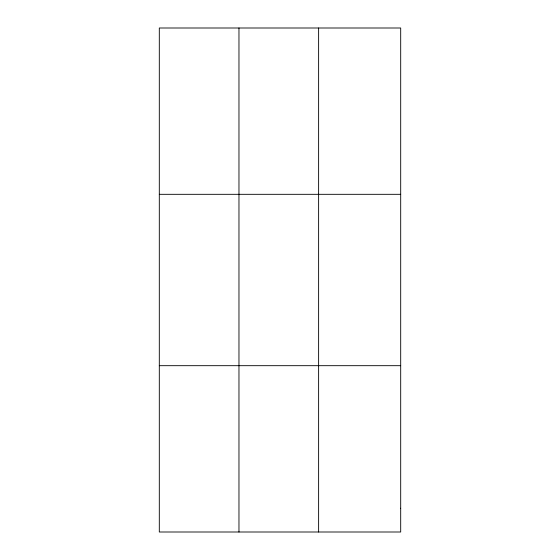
<?xml version="1.0" encoding="UTF-8"?>
<svg xmlns="http://www.w3.org/2000/svg" width="560" height="560" viewBox="0 0 560 560"><rect width="100%" height="100%" fill="white"/><g stroke="black" fill="none" stroke-linecap="round" stroke-linejoin="round"><path stroke-width="0.84" d="M238.966 28L238.966 532M318.619 28L318.619 532M159.306 194.32L400.694 194.32M159.306 365.68L400.694 365.68M400.694 508.242L400.694 532L159.306 532L159.306 28L400.694 28L400.694 508.242"/></g></svg>
